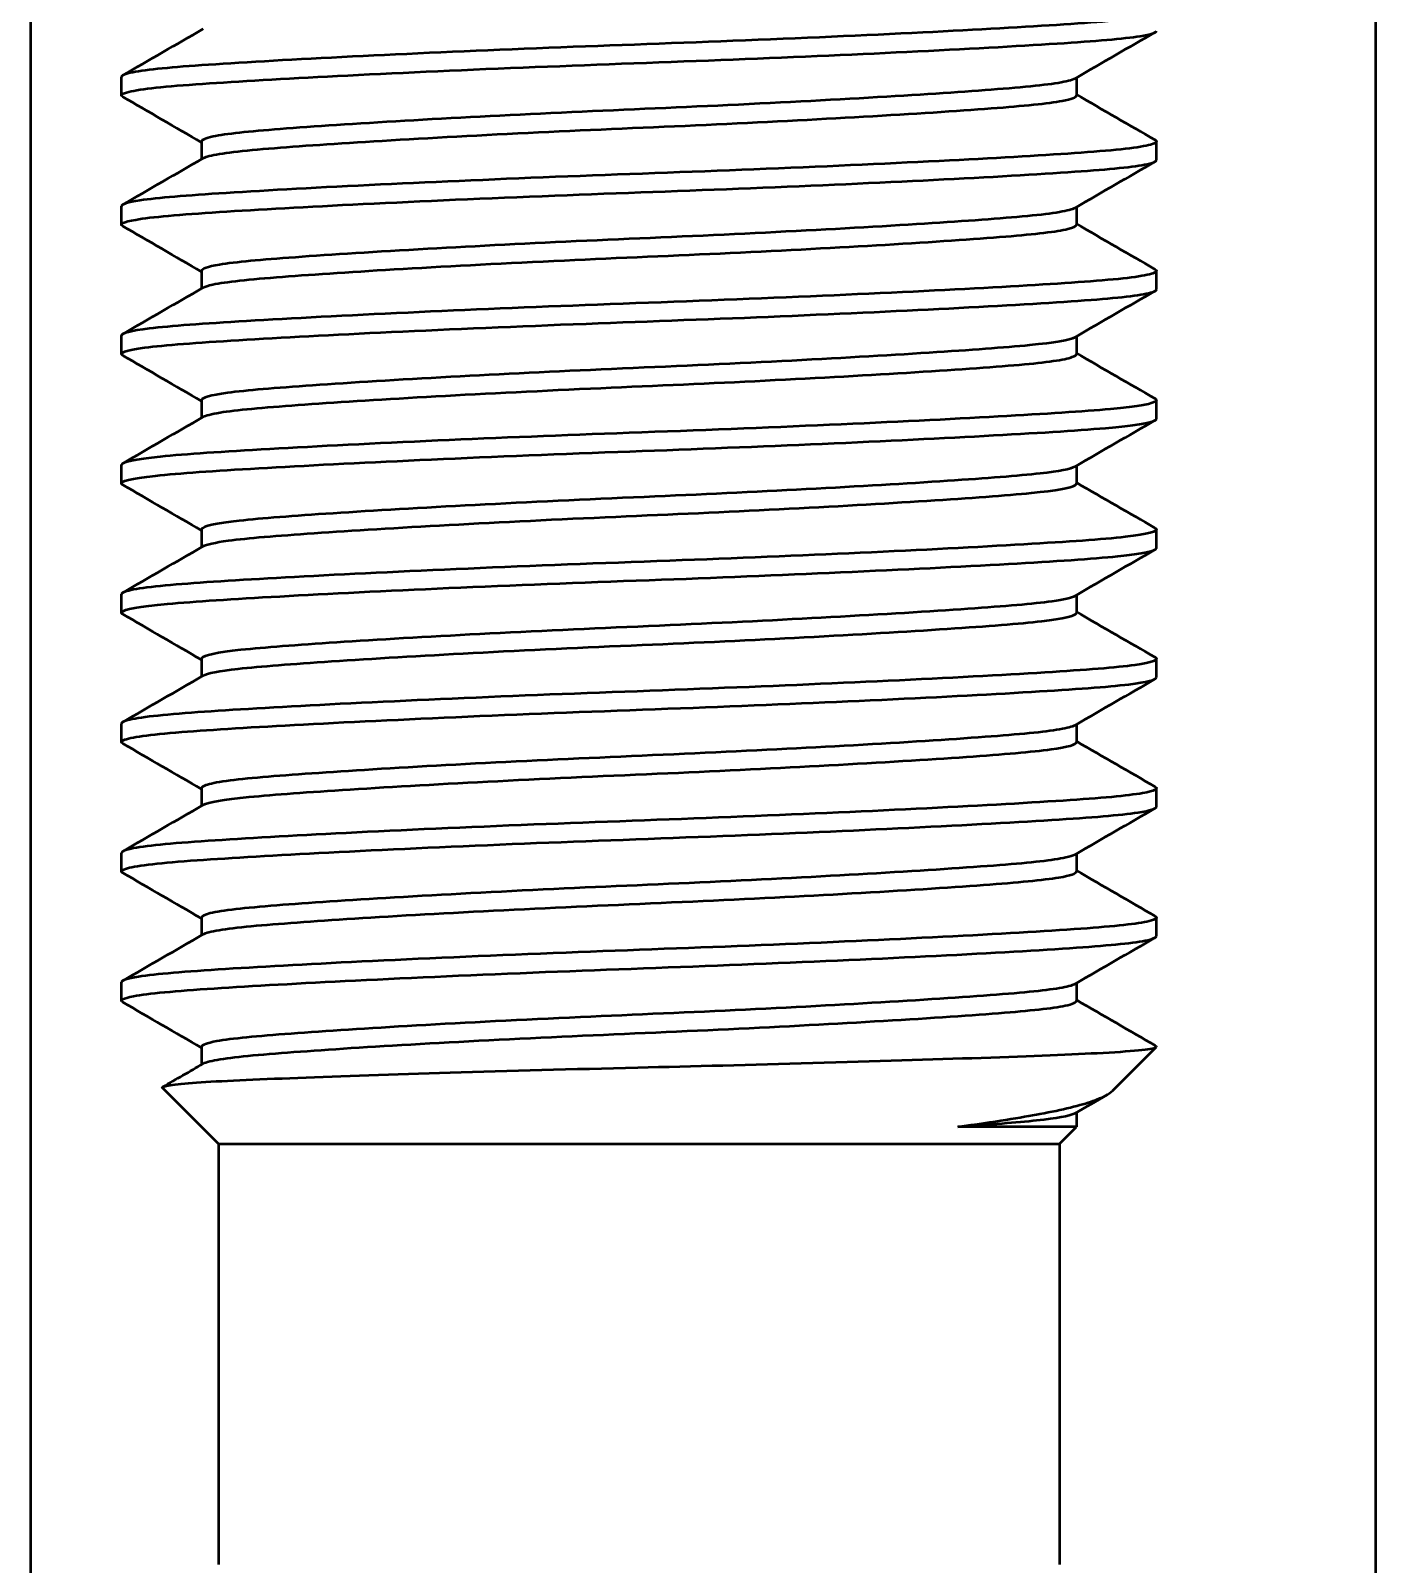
# Model space of a CAD drawing. Header units: millimetres. Extents: x 0 to 420, y 0 to 297.
# Drawn here: x 253.388 to 254.872, y 232.466 to 234.16 of the extents above; entities that cross this region are included whole.
import ezdxf

# ---------------------------------------------------------------- set-up
doc = ezdxf.new("R2010")
doc.units = ezdxf.units.MM
doc.header["$LTSCALE"] = 0.75
doc.layers.add('Visible', color=7, linetype='Continuous', lineweight=50)

msp = doc.modelspace()

# ---------------------------------------------------------------- linework, layer by layer
at = {"layer": 'Visible', "extrusion": (0, 1, 0)}
for p, q in [((254.8725, 238.7028), (254.8725, 222.9886)), ((253.3876, 220.4644), (253.3876, 235.0211)), ((253.4879, 234.0883), (253.4879, 234.1087)), ((254.5424, 234.1077), (254.5424, 234.0883)), ((253.5763, 234.0373), (253.5763, 234.0179)), ((254.6307, 234.0169), (254.6307, 234.0373)), ((253.4879, 233.9454), (253.4879, 233.9658)), ((254.5424, 233.9648), (254.5424, 233.9454)), ((253.5763, 233.8944), (253.5763, 233.875)), ((254.6307, 233.874), (254.6307, 233.8944)), ((253.4879, 233.8026), (253.4879, 233.823)), ((254.5424, 233.822), (254.5424, 233.8026)), ((253.5763, 233.7516), (253.5763, 233.7322)), ((254.6307, 233.7311), (254.6307, 233.7516)), ((253.4879, 233.6597), (253.4879, 233.6801)), ((254.5424, 233.6791), (254.5424, 233.6597)), ((253.5763, 233.6087), (253.5763, 233.5893)), ((254.6307, 233.5883), (254.6307, 233.6087)), ((253.4879, 233.5169), (253.4879, 233.5373)), ((254.5424, 233.5363), (254.5424, 233.5169)), ((253.5763, 233.4658), (253.5763, 233.4464)), ((254.6307, 233.4454), (254.6307, 233.4658)), ((253.4879, 233.374), (253.4879, 233.3944)), ((254.5424, 233.3934), (254.5424, 233.374)), ((253.5763, 233.323), (253.5763, 233.3036)), ((254.6307, 233.3026), (254.6307, 233.323)), ((253.4879, 233.2311), (253.4879, 233.2516)), ((254.5424, 233.2505), (254.5424, 233.2311)), ((253.5763, 233.1801), (253.5763, 233.1607)), ((254.6307, 233.1597), (254.6307, 233.1801)), ((253.4879, 233.0883), (253.4879, 233.1087)), ((254.5424, 233.1077), (254.5424, 233.0883)), ((253.5763, 233.0373), (253.5763, 233.0179)), ((254.5825, 232.989), (254.6307, 233.0373)), ((253.595, 232.9301), (253.5332, 232.992)), ((254.5424, 232.9648), (254.5424, 232.9489)), ((254.5424, 232.9489), (254.4113, 232.9489)), ((254.5236, 232.9301), (254.5424, 232.9489)), ((253.595, 232.9301), (254.5236, 232.9301)), ((253.595, 232.9301), (253.595, 232.4658)), ((254.5236, 232.9301), (254.5236, 232.4658))]:
    msp.add_line(p, q, dxfattribs=at)
at = {"layer": 'Visible'}
for points, knots in [([(254.6293, 234.1818), (254.6332, 234.1796), (254.6293, 234.1773), (254.6016, 234.172), (254.5713, 234.1693), (254.4867, 234.1637), (254.4338, 234.1607), (254.3091, 234.1545), (254.2378, 234.1513), (254.0913, 234.1455), (254.0177, 234.143), (253.8737, 234.1372), (253.8047, 234.1341), (253.68, 234.1279), (253.6259, 234.1248), (253.5438, 234.1193), (253.5155, 234.1166), (253.4921, 234.112), (253.4879, 234.1104), (253.4879, 234.1087)], [2.493121, 2.493121, 2.493121, 2.493121, 2.608232, 2.608232, 2.765728, 2.765728, 2.91933, 2.91933, 3.079, 3.079, 3.232154, 3.232154, 3.387528, 3.387528, 3.5465, 3.5465, 3.698298, 3.698298, 3.782447, 3.782447, 3.782447, 3.782447]), ([(253.4894, 234.0866), (253.4861, 234.0885), (253.4883, 234.0904), (253.5089, 234.0954), (253.5365, 234.0983), (253.6166, 234.1038), (253.6671, 234.1067), (253.7879, 234.1129), (253.8575, 234.1161), (254.0029, 234.122), (254.0771, 234.1246), (254.2224, 234.1303), (254.2922, 234.1333), (254.42, 234.1396), (254.4764, 234.1427), (254.5636, 234.1483), (254.5948, 234.1509), (254.6247, 234.1557), (254.6307, 234.1577), (254.6307, 234.1597)], [18.522551, 18.522551, 18.522551, 18.522551, 18.619288, 18.619288, 18.779065, 18.779065, 18.932086, 18.932086, 19.091096, 19.091096, 19.245461, 19.245461, 19.40025, 19.40025, 19.559293, 19.559293, 19.711292, 19.711292, 19.812176, 19.812176, 19.812176, 19.812176]), ([(254.5406, 234.1067), (254.5392, 234.1058), (254.5368, 234.105), (254.5215, 234.1011), (254.497, 234.0983), (254.4275, 234.0927), (254.3838, 234.0898), (254.28, 234.0836), (254.2205, 234.0804), (254.097, 234.0745), (254.0346, 234.072), (253.9122, 234.0662), (253.8535, 234.0632), (253.7467, 234.0569), (253.6999, 234.0538), (253.6283, 234.0483), (253.6031, 234.0457), (253.5805, 234.0409), (253.5763, 234.0391), (253.5763, 234.0373)], [-17.308019, -17.308019, -17.308019, -17.308019, -17.271993, -17.271993, -17.137685, -17.137685, -17.007874, -17.007874, -16.872965, -16.872965, -16.742793, -16.742793, -16.611478, -16.611478, -16.476835, -16.476835, -16.348256, -16.348256, -16.269784, -16.269784, -16.269784, -16.269784]), ([(253.578, 234.0189), (253.5791, 234.0195), (253.5806, 234.0201), (253.5931, 234.0239), (253.6162, 234.0268), (253.6834, 234.0323), (253.7259, 234.0352), (253.8275, 234.0413), (253.8863, 234.0445), (254.0091, 234.0505), (254.0719, 234.053), (254.1949, 234.0587), (254.254, 234.0618), (254.3624, 234.068), (254.4103, 234.0711), (254.4845, 234.0768), (254.5111, 234.0793), (254.5371, 234.0842), (254.5424, 234.0863), (254.5424, 234.0883)], [-49.400792, -49.400792, -49.400792, -49.400792, -49.374452, -49.374452, -49.239843, -49.239843, -49.111222, -49.111222, -48.977573, -48.977573, -48.847621, -48.847621, -48.717502, -48.717502, -48.583746, -48.583746, -48.455886, -48.455886, -48.369523, -48.369523, -48.369523, -48.369523]), ([(254.6293, 234.039), (254.6323, 234.0372), (254.6307, 234.0355), (254.6129, 234.0306), (254.5868, 234.0277), (254.5097, 234.0222), (254.4604, 234.0193), (254.3418, 234.0132), (254.273, 234.01), (254.1282, 234.004), (254.0537, 234.0015), (253.9078, 233.9958), (253.8376, 233.9927), (253.7076, 233.9865), (253.6497, 233.9833), (253.5598, 233.9776), (253.5275, 233.9751), (253.4947, 233.9701), (253.4879, 233.968), (253.4879, 233.9658)], [5.014111, 5.014111, 5.014111, 5.014111, 5.103343, 5.103343, 5.262319, 5.262319, 5.415053, 5.415053, 5.573739, 5.573739, 5.728877, 5.728877, 5.883383, 5.883383, 6.044079, 6.044079, 6.196283, 6.196283, 6.303984, 6.303984, 6.303984, 6.303984]), ([(253.4894, 233.9437), (253.4852, 233.9462), (253.4899, 233.9486), (253.521, 233.954), (253.5524, 233.9567), (253.6389, 233.9623), (253.6928, 233.9653), (253.8193, 233.9715), (253.8913, 233.9747), (254.0382, 233.9805), (254.1116, 233.983), (254.255, 233.9888), (254.3236, 233.9919), (254.4467, 233.9981), (254.4998, 234.0012), (254.5796, 234.0067), (254.6067, 234.0094), (254.6273, 234.0138), (254.6307, 234.0154), (254.6307, 234.0169)], [16.001339, 16.001339, 16.001339, 16.001339, 16.124512, 16.124512, 16.281163, 16.281163, 16.435068, 16.435068, 16.595078, 16.595078, 16.747854, 16.747854, 16.903537, 16.903537, 17.06252, 17.06252, 17.214389, 17.214389, 17.290887, 17.290887, 17.290887, 17.290887]), ([(254.5406, 233.9638), (254.54, 233.9635), (254.5392, 233.9631), (254.5298, 233.9596), (254.5089, 233.9566), (254.4458, 233.9512), (254.4051, 233.9483), (254.3065, 233.9422), (254.249, 233.9391), (254.1271, 233.933), (254.0639, 233.9304), (253.94, 233.9248), (253.8804, 233.9217), (253.7695, 233.9155), (253.7198, 233.9123), (253.6419, 233.9066), (253.6134, 233.9041), (253.5829, 233.899), (253.5763, 233.8967), (253.5763, 233.8944)], [-15.173479, -15.173479, -15.173479, -15.173479, -15.157728, -15.157728, -15.023066, -15.023066, -14.893877, -14.893877, -14.75967, -14.75967, -14.627563, -14.627563, -14.496849, -14.496849, -14.360935, -14.360935, -14.231715, -14.231715, -14.134007, -14.134007, -14.134007, -14.134007]), ([(253.578, 233.876), (253.5799, 233.8771), (253.5835, 233.8783), (253.6028, 233.8824), (253.629, 233.8851), (253.7015, 233.8907), (253.7467, 233.8937), (253.853, 233.8999), (253.9137, 233.9031), (254.0378, 233.9089), (254.0999, 233.9114), (254.2214, 233.9172), (254.2795, 233.9203), (254.3842, 233.9265), (254.4294, 233.9296), (254.4976, 233.9351), (254.5209, 233.9378), (254.5392, 233.9423), (254.5424, 233.9439), (254.5424, 233.9454)], [-51.519988, -51.519988, -51.519988, -51.519988, -51.472224, -51.472224, -51.340227, -51.340227, -51.210912, -51.210912, -51.076484, -51.076484, -50.947901, -50.947901, -50.817089, -50.817089, -50.683413, -50.683413, -50.555751, -50.555751, -50.489003, -50.489003, -50.489003, -50.489003]), ([(254.6293, 233.8961), (254.6315, 233.8948), (254.6312, 233.8936), (254.6216, 233.8891), (254.5999, 233.8861), (254.5307, 233.8806), (254.4851, 233.8779), (254.3729, 233.8718), (254.3067, 233.8687), (254.1639, 233.8626), (254.0885, 233.8598), (253.9408, 233.8543), (253.8697, 233.8513), (253.7363, 233.8451), (253.6757, 233.8419), (253.5785, 233.8361), (253.542, 233.8335), (253.4982, 233.8282), (253.4879, 233.8256), (253.4879, 233.823)], [7.535619, 7.535619, 7.535619, 7.535619, 7.600569, 7.600569, 7.759496, 7.759496, 7.911364, 7.911364, 8.068892, 8.068892, 8.22654, 8.22654, 8.380033, 8.380033, 8.539583, 8.539583, 8.692788, 8.692788, 8.824568, 8.824568, 8.824568, 8.824568]), ([(253.4894, 233.8009), (253.4842, 233.8038), (253.4925, 233.8068), (253.5356, 233.8126), (253.5708, 233.8151), (253.664, 233.8209), (253.7213, 233.8239), (253.8526, 233.8301), (253.9256, 233.8332), (254.0729, 233.8389), (254.1456, 233.8414), (254.287, 233.8474), (254.3541, 233.8505), (254.4722, 233.8567), (254.5217, 233.8597), (254.5939, 233.8651), (254.6168, 233.868), (254.6292, 233.872), (254.6307, 233.873), (254.6307, 233.874)], [13.479333, 13.479333, 13.479333, 13.479333, 13.629425, 13.629425, 13.783646, 13.783646, 13.938488, 13.938488, 14.097518, 14.097518, 14.249475, 14.249475, 14.406061, 14.406061, 14.565048, 14.565048, 14.717696, 14.717696, 14.768966, 14.768966, 14.768966, 14.768966]), ([(254.5406, 233.821), (254.5354, 233.8179), (254.5184, 233.815), (254.463, 233.8096), (254.4254, 233.8069), (254.3322, 233.8009), (254.277, 233.7977), (254.1567, 233.7916), (254.0928, 233.7888), (253.9674, 233.7832), (253.9071, 233.7803), (253.7935, 233.7741), (253.7417, 233.7709), (253.6577, 233.765), (253.6258, 233.7625), (253.5859, 233.757), (253.5763, 233.7543), (253.5763, 233.7516)], [-13.037217, -13.037217, -13.037217, -13.037217, -12.907179, -12.907179, -12.778531, -12.778531, -12.645268, -12.645268, -12.510856, -12.510856, -12.380955, -12.380955, -12.24595, -12.24595, -12.115681, -12.115681, -11.998205, -11.998205, -11.998205, -11.998205]), ([(253.578, 233.7332), (253.5808, 233.7348), (253.5871, 233.7364), (253.6147, 233.741), (253.644, 233.7435), (253.7221, 233.7492), (253.7702, 233.7523), (253.8805, 233.7585), (253.9421, 233.7616), (254.0666, 233.7673), (254.1282, 233.7698), (254.248, 233.7758), (254.3049, 233.7789), (254.4054, 233.7851), (254.4477, 233.7881), (254.5097, 233.7934), (254.5295, 233.7963), (254.5409, 233.8004), (254.5424, 233.8015), (254.5424, 233.8026)], [-53.639723, -53.639723, -53.639723, -53.639723, -53.569664, -53.569664, -53.439789, -53.439789, -53.309735, -53.309735, -53.176051, -53.176051, -53.048261, -53.048261, -52.916746, -52.916746, -52.783108, -52.783108, -52.654868, -52.654868, -52.60882, -52.60882, -52.60882, -52.60882]), ([(254.6293, 233.7533), (254.6306, 233.7525), (254.6311, 233.7517), (254.6284, 233.7477), (254.6112, 233.7446), (254.5502, 233.739), (254.5081, 233.7364), (254.4024, 233.7305), (254.3391, 233.7273), (254.1994, 233.7212), (254.1241, 233.7182), (253.9758, 233.7128), (253.9041, 233.7099), (253.7675, 233.7038), (253.7045, 233.7006), (253.5998, 233.6946), (253.5587, 233.692), (253.5028, 233.6863), (253.4882, 233.6833), (253.4879, 233.6802), (253.4879, 233.6802), (253.4879, 233.6801)], [10.055842, 10.055842, 10.055842, 10.055842, 10.096022, 10.096022, 10.254987, 10.254987, 10.40686, 10.40686, 10.563436, 10.563436, 10.722364, 10.722364, 10.875, 10.875, 11.033579, 11.033579, 11.188835, 11.188835, 11.343244, 11.343244, 11.345094, 11.345094, 11.345094, 11.345094]), ([(253.4894, 233.658), (253.4888, 233.6583), (253.4885, 233.6586), (253.4856, 233.6621), (253.4983, 233.6652), (253.5515, 233.671), (253.5901, 233.6736), (253.6898, 233.6794), (253.7502, 233.6825), (253.8859, 233.6887), (253.9602, 233.6918), (254.1081, 233.6972), (254.1803, 233.7), (254.3194, 233.706), (254.3846, 233.7092), (254.4965, 233.7153), (254.5421, 233.718), (254.6062, 233.7236), (254.6248, 233.7266), (254.6304, 233.7301), (254.6307, 233.7306), (254.6307, 233.7311)], [10.958257, 10.958257, 10.958257, 10.958257, 10.97347, 10.97347, 11.133561, 11.133561, 11.286252, 11.286252, 11.442009, 11.442009, 11.600991, 11.600991, 11.752887, 11.752887, 11.910409, 11.910409, 12.068294, 12.068294, 12.221788, 12.221788, 12.247626, 12.247626, 12.247626, 12.247626]), ([(254.5406, 233.6781), (254.5362, 233.6755), (254.5233, 233.673), (254.4781, 233.6679), (254.4433, 233.6653), (254.3552, 233.6594), (254.3022, 233.6563), (254.1873, 233.6502), (254.1266, 233.6473), (254.0012, 233.6419), (253.9377, 233.6389), (253.8199, 233.6327), (253.7666, 233.6296), (253.6778, 233.6237), (253.6426, 233.6211), (253.5918, 233.6155), (253.5777, 233.6124), (253.5763, 233.609), (253.5763, 233.6089), (253.5763, 233.6087)], [-10.901344, -10.901344, -10.901344, -10.901344, -10.790939, -10.790939, -10.662051, -10.662051, -10.52947, -10.52947, -10.400193, -10.400193, -10.265533, -10.265533, -10.13295, -10.13295, -10.004222, -10.004222, -9.86952, -9.86952, -9.862323, -9.862323, -9.862323, -9.862323]), ([(253.578, 233.5903), (253.5817, 233.5924), (253.5911, 233.5945), (253.6273, 233.5994), (253.6594, 233.6019), (253.7426, 233.6077), (253.7932, 233.6108), (253.9073, 233.617), (253.97, 233.6201), (254.0949, 233.6256), (254.1561, 233.6283), (254.274, 233.6343), (254.3295, 233.6375), (254.4253, 233.6436), (254.4645, 233.6464), (254.52, 233.6519), (254.5364, 233.6549), (254.5419, 233.6585), (254.5424, 233.6591), (254.5424, 233.6597)], [-55.757858, -55.757858, -55.757858, -55.757858, -55.667458, -55.667458, -55.538948, -55.538948, -55.408201, -55.408201, -55.274595, -55.274595, -55.146999, -55.146999, -55.014788, -55.014788, -54.881644, -54.881644, -54.752774, -54.752774, -54.727461, -54.727461, -54.727461, -54.727461]), ([(254.6293, 233.6104), (254.6297, 233.6101), (254.6301, 233.6099), (254.6331, 233.6065), (254.6215, 233.6034), (254.5712, 233.5977), (254.5332, 233.5952), (254.4335, 233.5893), (254.372, 233.5861), (254.2375, 233.5799), (254.1662, 233.577), (254.0178, 233.5714), (253.9421, 233.5686), (253.8, 233.5624), (253.7349, 233.5593), (253.625, 233.5533), (253.5807, 233.5506), (253.5144, 233.5451), (253.4943, 233.542), (253.4883, 233.5383), (253.4879, 233.5378), (253.4879, 233.5373)], [12.576829, 12.576829, 12.576829, 12.576829, 12.590705, 12.590705, 12.745681, 12.745681, 12.899489, 12.899489, 13.058716, 13.058716, 13.211925, 13.211925, 13.370718, 13.370718, 13.527905, 13.527905, 13.679688, 13.679688, 13.838634, 13.838634, 13.865845, 13.865845, 13.865845, 13.865845]), ([(253.4894, 233.5152), (253.488, 233.516), (253.4876, 233.5168), (253.4903, 233.5207), (253.5076, 233.5238), (253.5687, 233.5294), (253.6107, 233.532), (253.7166, 233.538), (253.7799, 233.5411), (253.9197, 233.5473), (253.9949, 233.5502), (254.1433, 233.5556), (254.215, 233.5585), (254.3515, 233.5647), (254.4145, 233.5678), (254.5191, 233.5738), (254.5601, 233.5764), (254.616, 233.5821), (254.6305, 233.5851), (254.6307, 233.5882), (254.6307, 233.5883), (254.6307, 233.5883)], [8.436059, 8.436059, 8.436059, 8.436059, 8.476542, 8.476542, 8.635589, 8.635589, 8.787537, 8.787537, 8.944205, 8.944205, 9.103216, 9.103216, 9.255941, 9.255941, 9.414614, 9.414614, 9.569921, 9.569921, 9.724421, 9.724421, 9.725975, 9.725975, 9.725975, 9.725975]), ([(254.5406, 233.5353), (254.5372, 233.5333), (254.5287, 233.5313), (254.4948, 233.5265), (254.4634, 233.524), (254.3803, 233.5181), (254.3288, 233.515), (254.2156, 233.5088), (254.1554, 233.5058), (254.0302, 233.5002), (253.9664, 233.4975), (253.8459, 233.4913), (253.7903, 233.4882), (253.6963, 233.4821), (253.6581, 233.4794), (253.6007, 233.474), (253.583, 233.4709), (253.5768, 233.4671), (253.5763, 233.4665), (253.5763, 233.4658)], [-8.766197, -8.766197, -8.766197, -8.766197, -8.680554, -8.680554, -8.550573, -8.550573, -8.415529, -8.415529, -8.285598, -8.285598, -8.151668, -8.151668, -8.018357, -8.018357, -7.889751, -7.889751, -7.755111, -7.755111, -7.727857, -7.727857, -7.727857, -7.727857]), ([(253.578, 233.4475), (253.5825, 233.45), (253.5956, 233.4526), (253.6414, 233.4577), (253.6764, 233.4603), (253.7648, 233.4662), (253.8179, 233.4694), (253.9354, 233.4756), (253.9989, 233.4786), (254.1242, 233.4839), (254.185, 233.4868), (254.3008, 233.4929), (254.3545, 233.4961), (254.4443, 233.5021), (254.4797, 233.5047), (254.5284, 233.5104), (254.5413, 233.5134), (254.5424, 233.5166), (254.5424, 233.5167), (254.5424, 233.5169)], [-57.876546, -57.876546, -57.876546, -57.876546, -57.765945, -57.765945, -57.638224, -57.638224, -57.506772, -57.506772, -57.373203, -57.373203, -57.245025, -57.245025, -57.111865, -57.111865, -56.980956, -56.980956, -56.851268, -56.851268, -56.845858, -56.845858, -56.845858, -56.845858]), ([(254.6293, 233.4676), (254.6342, 233.4647), (254.6267, 233.4618), (254.5863, 233.4562), (254.5526, 233.4536), (254.4602, 233.4479), (254.4013, 233.4447), (254.2701, 233.4385), (254.1996, 233.4355), (254.053, 233.4298), (253.9782, 233.4272), (253.8341, 233.4211), (253.7661, 233.418), (253.6497, 233.4119), (253.6016, 233.409), (253.5272, 233.4036), (253.5025, 233.4006), (253.4895, 233.3965), (253.4879, 233.3954), (253.4879, 233.3944)], [15.097398, 15.097398, 15.097398, 15.097398, 15.242304, 15.242304, 15.394766, 15.394766, 15.555065, 15.555065, 15.709223, 15.709223, 15.865135, 15.865135, 16.023425, 16.023425, 16.175802, 16.175802, 16.33468, 16.33468, 16.386837, 16.386837, 16.386837, 16.386837]), ([(253.4894, 233.3723), (253.4871, 233.3736), (253.4874, 233.3749), (253.4971, 233.3793), (253.5189, 233.3824), (253.5882, 233.3878), (253.6339, 233.3906), (253.7461, 233.3966), (253.8123, 233.3997), (253.9552, 233.4059), (254.0305, 233.4086), (254.1783, 233.4142), (254.2493, 233.4171), (254.3827, 233.4234), (254.4433, 233.4265), (254.5403, 233.4324), (254.5768, 233.4349), (254.6205, 233.4402), (254.6307, 233.4428), (254.6307, 233.4454)], [5.914509, 5.914509, 5.914509, 5.914509, 5.979799, 5.979799, 6.138811, 6.138811, 6.290765, 6.290765, 6.448388, 6.448388, 6.606083, 6.606083, 6.759668, 6.759668, 6.919314, 6.919314, 7.072582, 7.072582, 7.204141, 7.204141, 7.204141, 7.204141]), ([(254.5406, 233.3924), (254.538, 233.3909), (254.5324, 233.3894), (254.5069, 233.385), (254.479, 233.3824), (254.402, 233.3767), (254.3526, 233.3735), (254.2422, 233.3673), (254.1827, 233.3643), (254.059, 233.3586), (253.9959, 233.356), (253.8737, 233.35), (253.8159, 233.3468), (253.7166, 233.3407), (253.6754, 233.3378), (253.6114, 233.3324), (253.5899, 233.3294), (253.5778, 233.3252), (253.5763, 233.3241), (253.5763, 233.323)], [-6.631478, -6.631478, -6.631478, -6.631478, -6.565694, -6.565694, -6.436634, -6.436634, -6.300644, -6.300644, -6.169868, -6.169868, -6.038107, -6.038107, -5.903821, -5.903821, -5.774565, -5.774565, -5.639929, -5.639929, -5.592423, -5.592423, -5.592423, -5.592423]), ([(253.578, 233.3046), (253.5833, 233.3077), (253.6006, 233.3106), (253.6567, 233.3161), (253.6945, 233.3188), (253.7881, 233.3248), (253.8435, 233.3279), (253.9638, 233.3341), (254.0277, 233.3369), (254.153, 233.3424), (254.2132, 233.3454), (254.3267, 233.3516), (254.3784, 233.3547), (254.462, 233.3606), (254.4937, 233.3632), (254.5329, 233.3686), (254.5424, 233.3713), (254.5424, 233.374)], [-59.99363, -59.99363, -59.99363, -59.99363, -59.863405, -59.863405, -59.735873, -59.735873, -59.603724, -59.603724, -59.470662, -59.470662, -59.341855, -59.341855, -59.207984, -59.207984, -59.078947, -59.078947, -58.963732, -58.963732, -58.963732, -58.963732]), ([(254.6293, 233.3247), (254.6334, 233.3223), (254.6288, 233.3199), (254.599, 233.3146), (254.5692, 233.312), (254.4844, 233.3064), (254.4292, 233.3033), (254.3029, 233.2971), (254.2334, 233.294), (254.0887, 233.2882), (254.0149, 233.2857), (253.8689, 233.2798), (253.7984, 233.2767), (253.6757, 233.2705), (253.624, 233.2675), (253.5417, 233.262), (253.5128, 233.2592), (253.4914, 233.2546), (253.4879, 233.2531), (253.4879, 233.2516)], [17.617898, 17.617898, 17.617898, 17.617898, 17.739416, 17.739416, 17.891145, 17.891145, 18.050023, 18.050023, 18.204968, 18.204968, 18.358568, 18.358568, 18.517769, 18.517769, 18.670948, 18.670948, 18.829425, 18.829425, 18.906301, 18.906301, 18.906301, 18.906301]), ([(253.4894, 233.2294), (253.4863, 233.2312), (253.488, 233.233), (253.5058, 233.2379), (253.532, 233.2408), (253.6092, 233.2462), (253.6586, 233.2491), (253.7772, 233.2552), (253.8461, 233.2584), (253.9909, 233.2644), (254.0653, 233.267), (254.2113, 233.2727), (254.2815, 233.2757), (254.4114, 233.282), (254.4693, 233.2851), (254.559, 233.2908), (254.5913, 233.2934), (254.6239, 233.2983), (254.6307, 233.3005), (254.6307, 233.3026)], [3.391637, 3.391637, 3.391637, 3.391637, 3.481191, 3.481191, 3.640255, 3.640255, 3.793083, 3.793083, 3.951867, 3.951867, 4.107063, 4.107063, 4.261664, 4.261664, 4.422459, 4.422459, 4.574738, 4.574738, 4.682213, 4.682213, 4.682213, 4.682213]), ([(254.5406, 233.2495), (254.5388, 233.2485), (254.5354, 233.2474), (254.5171, 233.2434), (254.4924, 233.2407), (254.4217, 233.2352), (254.3754, 233.2321), (254.2692, 233.2259), (254.2106, 233.2228), (254.0885, 233.217), (254.0261, 233.2145), (253.9025, 233.2086), (253.8426, 233.2054), (253.7381, 233.1992), (253.694, 233.1963), (253.6236, 233.1907), (253.5987, 233.188), (253.5795, 233.1833), (253.5763, 233.1817), (253.5763, 233.1801)], [-4.496332, -4.496332, -4.496332, -4.496332, -4.449831, -4.449831, -4.321289, -4.321289, -4.186668, -4.186668, -4.055251, -4.055251, -3.925303, -3.925303, -3.790279, -3.790279, -3.660366, -3.660366, -3.526479, -3.526479, -3.458211, -3.458211, -3.458211, -3.458211]), ([(253.578, 233.1617), (253.5787, 233.1621), (253.5796, 233.1625), (253.5893, 233.1661), (253.6104, 233.169), (253.6739, 233.1744), (253.7148, 233.1773), (253.8137, 233.1834), (253.8714, 233.1866), (253.9934, 233.1926), (254.0565, 233.1952), (254.1804, 233.2009), (254.24, 233.2039), (254.3506, 233.2101), (254.4002, 233.2133), (254.4777, 233.2191), (254.5059, 233.2216), (254.5359, 233.2267), (254.5424, 233.2289), (254.5424, 233.2311)], [-62.111327, -62.111327, -62.111327, -62.111327, -62.09447, -62.09447, -61.960966, -61.960966, -61.832849, -61.832849, -61.699751, -61.699751, -61.568918, -61.568918, -61.439291, -61.439291, -61.304502, -61.304502, -61.176452, -61.176452, -61.080864, -61.080864, -61.080864, -61.080864]), ([(254.6293, 233.1818), (254.6326, 233.1799), (254.6304, 233.178), (254.6105, 233.1732), (254.5849, 233.1704), (254.5079, 233.165), (254.456, 233.1619), (254.3346, 233.1557), (254.2665, 233.1526), (254.1239, 233.1467), (254.0507, 233.1442), (253.9033, 233.1384), (253.8306, 233.1353), (253.7022, 233.129), (253.6471, 233.126), (253.5583, 233.1204), (253.5256, 233.1178), (253.4942, 233.1128), (253.4879, 233.1107), (253.4879, 233.1087)], [20.137053, 20.137053, 20.137053, 20.137053, 20.233399, 20.233399, 20.385338, 20.385338, 20.544215, 20.544215, 20.700146, 20.700146, 20.852465, 20.852465, 21.012754, 21.012754, 21.166895, 21.166895, 21.322559, 21.322559, 21.425939, 21.425939, 21.425939, 21.425939]), ([(253.4894, 233.0866), (253.4854, 233.0889), (253.4894, 233.0911), (253.5172, 233.0964), (253.5475, 233.0992), (253.6321, 233.1047), (253.6851, 233.1077), (253.8099, 233.1139), (253.8812, 233.1171), (254.0277, 233.1229), (254.1013, 233.1255), (254.2453, 233.1313), (254.3143, 233.1343), (254.4389, 233.1406), (254.493, 233.1436), (254.575, 233.1492), (254.6033, 233.1518), (254.6266, 233.1564), (254.6307, 233.1581), (254.6307, 233.1597)], [0.869249, 0.869249, 0.869249, 0.869249, 0.984725, 0.984725, 1.142274, 1.142274, 1.295973, 1.295973, 1.455743, 1.455743, 1.608966, 1.608966, 1.764438, 1.764438, 1.923497, 1.923497, 2.07538, 2.07538, 2.159294, 2.159294, 2.159294, 2.159294]), ([(254.5406, 233.1067), (254.5396, 233.1061), (254.5381, 233.1055), (254.5264, 233.1019), (254.5052, 233.0991), (254.4408, 233.0937), (254.3973, 233.0907), (254.2952, 233.0845), (254.2378, 233.0813), (254.1173, 233.0754), (254.0555, 233.0729), (253.9307, 233.0672), (253.8691, 233.064), (253.76, 233.0578), (253.7131, 233.0547), (253.6374, 233.0491), (253.6094, 233.0465), (253.5819, 233.0415), (253.5763, 233.0394), (253.5763, 233.0373)], [-2.362217, -2.362217, -2.362217, -2.362217, -2.33656, -2.33656, -2.207714, -2.207714, -2.073049, -2.073049, -1.94077, -1.94077, -1.811738, -1.811738, -1.675765, -1.675765, -1.545006, -1.545006, -1.413281, -1.413281, -1.323295, -1.323295, -1.323295, -1.323295]), ([(253.578, 233.0189), (253.5795, 233.0198), (253.582, 233.0206), (253.5978, 233.0246), (253.6225, 233.0273), (253.6924, 233.0329), (253.7363, 233.0359), (253.8403, 233.0421), (253.9, 233.0452), (254.0235, 233.0511), (254.0859, 233.0536), (254.2082, 233.0594), (254.2669, 233.0625), (254.3734, 233.0687), (254.42, 233.0718), (254.4913, 233.0774), (254.5162, 233.08), (254.5382, 233.0847), (254.5424, 233.0865), (254.5424, 233.0883)], [-64.227542, -64.227542, -64.227542, -64.227542, -64.190372, -64.190372, -64.057389, -64.057389, -63.928641, -63.928641, -63.794831, -63.794831, -63.665865, -63.665865, -63.535625, -63.535625, -63.402138, -63.402138, -63.274671, -63.274671, -63.198195, -63.198195, -63.198195, -63.198195]), ([(253.5332, 232.992), (253.5331, 232.9921), (253.533, 232.9921), (253.532, 232.9942), (253.5449, 232.9962), (253.5966, 232.9998), (253.6349, 233.0014), (253.7307, 233.0052), (253.7878, 233.0071), (253.9161, 233.011), (253.9865, 233.0129), (254.1186, 233.016), (254.184, 233.0177), (254.3196, 233.0216), (254.3828, 233.0235), (254.4934, 233.0274), (254.5389, 233.0291), (254.5904, 233.0319), (254.6049, 233.033), (254.6243, 233.0351), (254.6297, 233.0362), (254.6307, 233.0373)], [-1.319969, -1.319969, -1.319969, -1.319969, -1.313693, -1.313693, -1.143749, -1.143749, -0.974843, -0.974843, -0.805217, -0.805217, -0.629842, -0.629842, -0.481002, -0.481002, -0.329286, -0.329286, -0.173289, -0.173289, -0.084815, -0.084815, -0.000001, -0.000001, -0.000001, -0.000001]), ([(254.4113, 232.9489), (254.4528, 232.9549), (254.4816, 232.9595), (254.5272, 232.968), (254.547, 232.9728), (254.5716, 232.9815), (254.5787, 232.9853), (254.5825, 232.989)], [0, 0, 0, 0, 0.1151664, 0.1151664, 0.2551037, 0.2551037, 0.3610955, 0.3610955, 0.3610955, 0.3610955]), ([(254.5406, 232.9638), (254.5405, 232.9637), (254.5403, 232.9636), (254.5348, 232.9609), (254.5207, 232.9583), (254.4765, 232.9536), (254.4471, 232.9514), (254.4113, 232.9489)], [-0.2272532, -0.2272532, -0.2272532, -0.2272532, -0.2229165, -0.2229165, -0.1099165, -0.1099165, 0, 0, 0, 0])]:
    msp.add_open_spline(points, degree=3, knots=knots, dxfattribs=at)
for points in [[(253.4894, 234.1104), (253.5189, 234.1275), (253.5485, 234.1446), (253.578, 234.1617)], [(254.6293, 234.158), (254.5997, 234.1409), (254.5702, 234.1238), (254.5406, 234.1067)], [(253.5763, 234.0363), (253.5473, 234.053), (253.5183, 234.0698), (253.4894, 234.0866)], [(254.5424, 234.0893), (254.5713, 234.0725), (254.6003, 234.0557), (254.6293, 234.039)], [(253.4894, 233.9676), (253.5189, 233.9847), (253.5485, 234.0018), (253.578, 234.0189)], [(254.6293, 234.0152), (254.5997, 233.998), (254.5702, 233.9809), (254.5406, 233.9638)], [(253.5763, 233.8934), (253.5473, 233.9102), (253.5183, 233.927), (253.4894, 233.9437)], [(254.5424, 233.9464), (254.5713, 233.9297), (254.6003, 233.9129), (254.6293, 233.8961)], [(253.4894, 233.8247), (253.5189, 233.8418), (253.5485, 233.8589), (253.578, 233.876)], [(254.6293, 233.8723), (254.5997, 233.8552), (254.5702, 233.8381), (254.5406, 233.821)], [(253.5763, 233.7505), (253.5473, 233.7673), (253.5183, 233.7841), (253.4894, 233.8009)], [(254.5424, 233.8036), (254.5713, 233.7868), (254.6003, 233.77), (254.6293, 233.7533)], [(253.4894, 233.6818), (253.5189, 233.6989), (253.5485, 233.716), (253.578, 233.7332)], [(254.6293, 233.7294), (254.5997, 233.7123), (254.5702, 233.6952), (254.5406, 233.6781)], [(253.5763, 233.6077), (253.5473, 233.6245), (253.5183, 233.6412), (253.4894, 233.658)], [(254.5424, 233.6607), (254.5713, 233.6439), (254.6003, 233.6272), (254.6293, 233.6104)], [(253.4894, 233.539), (253.5189, 233.5561), (253.5485, 233.5732), (253.578, 233.5903)], [(254.6293, 233.5866), (254.5997, 233.5695), (254.5702, 233.5524), (254.5406, 233.5353)], [(253.5763, 233.4648), (253.5473, 233.4816), (253.5183, 233.4984), (253.4894, 233.5152)], [(254.5424, 233.5179), (254.5713, 233.5011), (254.6003, 233.4843), (254.6293, 233.4676)], [(253.4894, 233.3961), (253.5189, 233.4132), (253.5485, 233.4303), (253.578, 233.4475)], [(254.6293, 233.4437), (254.5997, 233.4266), (254.5702, 233.4095), (254.5406, 233.3924)], [(253.5763, 233.322), (253.5473, 233.3388), (253.5183, 233.3555), (253.4894, 233.3723)], [(254.5424, 233.375), (254.5713, 233.3582), (254.6003, 233.3415), (254.6293, 233.3247)], [(253.4894, 233.2533), (253.5189, 233.2704), (253.5485, 233.2875), (253.578, 233.3046)], [(254.6293, 233.3009), (254.5997, 233.2838), (254.5702, 233.2667), (254.5406, 233.2495)], [(254.5424, 233.2322), (254.5713, 233.2154), (254.6003, 233.1986), (254.6293, 233.1818)], [(253.5763, 233.1791), (253.5473, 233.1959), (253.5183, 233.2127), (253.4894, 233.2294)], [(253.4894, 233.1104), (253.5189, 233.1275), (253.5485, 233.1446), (253.578, 233.1617)], [(254.6293, 233.158), (254.5997, 233.1409), (254.5702, 233.1238), (254.5406, 233.1067)], [(253.5763, 233.0363), (253.5473, 233.053), (253.5183, 233.0698), (253.4894, 233.0866)], [(254.5424, 233.0893), (254.5713, 233.0725), (254.6003, 233.0557), (254.6293, 233.039)], [(254.6293, 233.039), (254.6303, 233.0384), (254.6307, 233.0378), (254.6307, 233.0373)], [(253.5336, 232.9932), (253.5484, 233.0017), (253.5632, 233.0103), (253.578, 233.0189)], [(254.5764, 232.9845), (254.5645, 232.9776), (254.5526, 232.9707), (254.5406, 232.9638)]]:
    msp.add_open_spline(points, degree=3, dxfattribs=at)

doc.saveas('drawing.dxf')
